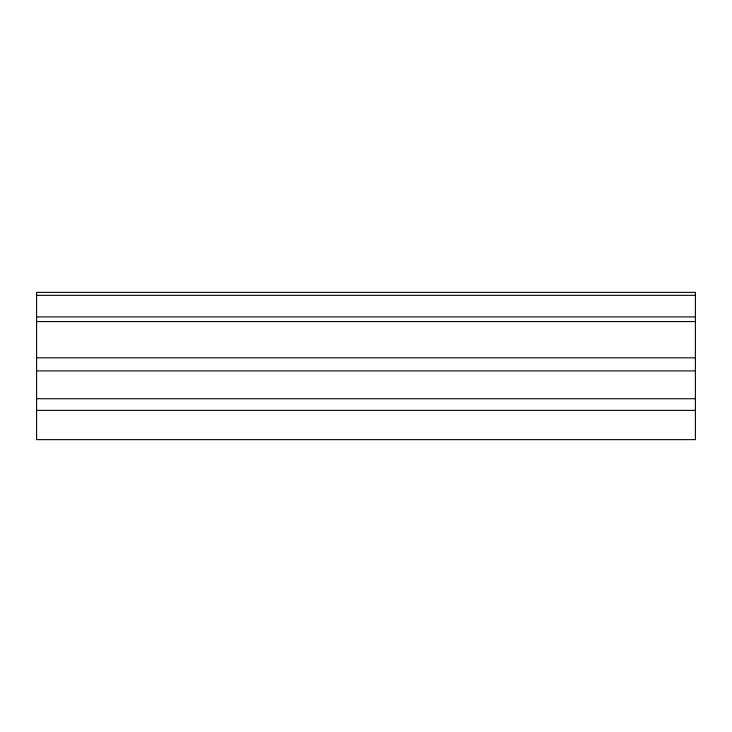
<?xml version="1.0" encoding="UTF-8"?>
<svg xmlns="http://www.w3.org/2000/svg" width="732" height="732" viewBox="0 0 732 732"><rect width="100%" height="100%" fill="white"/><g stroke="black" fill="none" stroke-linecap="round" stroke-linejoin="round"><path stroke-width="1.1" d="M36.6 295.335L695.4 295.335M36.6 316.91L695.4 316.91M36.6 321.558L695.4 321.558M36.6 357.82L695.4 357.82M36.6 370.904L695.4 370.904M36.6 398.72L695.4 398.72M36.6 410.387L695.4 410.387M695.4 292.37L36.6 292.37L36.6 439.63L695.4 439.63L695.4 292.37"/></g></svg>
